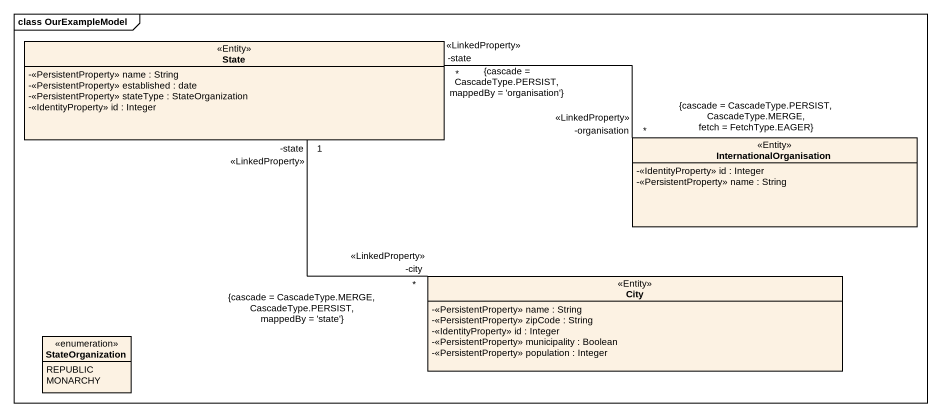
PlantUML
@startuml
mainframe class OurExampleModel
hide circle
hide empty members
skinparam classAttributeIconSize 0
class "State" as State_ <<Entity>> {
  -<<PersistentProperty>> name : String
  -<<PersistentProperty>> established : date
  -<<PersistentProperty>> stateType : StateOrganization
  -<<IdentityProperty>> id : Integer
}
class InternationalOrganisation <<Entity>> {
  -<<IdentityProperty>> id : Integer
  -<<PersistentProperty>> name : String
}
class City <<Entity>> {
  -<<PersistentProperty>> name : String
  -<<PersistentProperty>> zipCode : String
  -<<IdentityProperty>> id : Integer
  -<<PersistentProperty>> municipality : Boolean
  -<<PersistentProperty>> population : Integer
}
enum StateOrganization {
  REPUBLIC
  MONARCHY
}
State_ "-state\n1\n<<LinkedProperty>>" -right- "-city\n*\n<<LinkedProperty>>\n{cascade = CascadeType.MERGE, CascadeType.PERSIST, mappedBy = 'state'}" City
InternationalOrganisation "*\n-organisation\n<<LinkedProperty>>\n{cascade = CascadeType.PERSIST, CascadeType.MERGE, fetch = FetchType.EAGER}" -left- "*\n-state\n<<LinkedProperty>>\n{cascade = CascadeType.PERSIST, mappedBy = 'organisation'}" State_
@enduml
